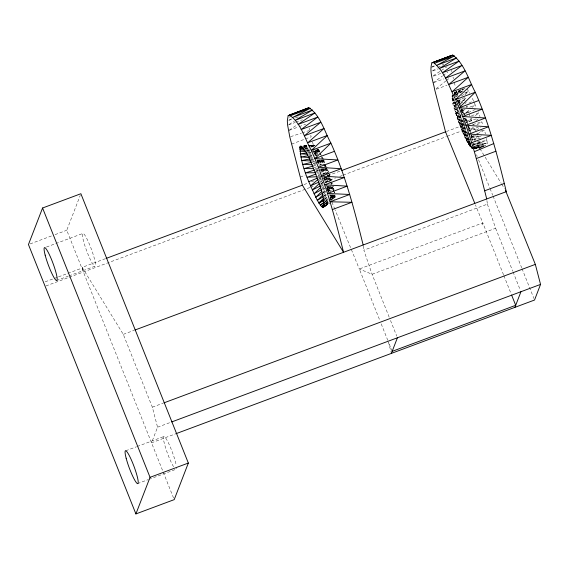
<?xml version="1.0" encoding="UTF-8"?>
<svg xmlns="http://www.w3.org/2000/svg" width="569" height="569" viewBox="0 0 569 569"><rect width="100%" height="100%" fill="white"/><g stroke="black" fill="none" stroke-linecap="round" stroke-linejoin="round"><path stroke-width="0.43" stroke-dasharray="2.85 2.13" d="M332.637 194.648L335.049 198.247L334.956 194.918L329.856 198.481M465.222 127.47L461.175 128.694L472.59 148.658C464.916 141.617 462.369 130.329 458.216 121.012C455.84 112.47 451.11 103.508 452.398 94.525M313.391 146.261L310.866 146.475L313.526 146.254L313.811 145.38L315.02 145.266L310.83 145.906M482.05 224.954L482.832 222.92L475.442 204.868M173.552 497.996L66.758 230.267L80.257 195.352M105.436 258.675L82.171 267.359L123.288 334.373L152.343 407.184L157.556 427.212L151.539 442.81L174.861 434.119M323.363 194.47L325.788 192.102M323.555 196.113L327.189 192.557M327.794 191.966L333.242 186.639L334.01 189.754L331.67 186.006M322.68 192.578L326.279 189.057M326.876 188.474L330.475 184.953M331.08 184.37L332.275 183.197L329.152 177.855M460.726 98.914L458.322 101.261L460.904 106.41M464.93 94.803L468.543 91.282L467.135 89.105M457.433 100.436L459.766 104.049L467.049 96.936M323.036 190.195L324.871 188.41M324.23 197.713L327.239 194.79M324.223 199.278L327.282 196.305M464.965 103.65L466.196 102.463M322.26 188.047L324.166 186.227M328.619 181.98L331.165 179.555L330.66 178.033M325.269 201.369L327.758 199.022M330.24 196.668L332.111 194.904M321.449 186.781L323.313 185.025M464.069 109.461L462.817 110.628L464.375 114.319L475.364 109.447M466.573 107.136L467.825 105.969M320.994 183.958L324.174 181.027M324.814 180.444L327.353 178.097M320.475 182.535L322.374 180.807M325.454 203.538L329.892 199.513M330.525 198.944L334.956 194.918M460.826 108.459L464.375 114.319L469.461 109.739M472 107.449L475.179 104.589L473.792 101.502M319.579 179.719L320.859 178.602M326.051 204.62L329.942 201.291M330.589 200.736L335.12 196.853L333.747 194.648M318.91 178.694L320.852 177.037M318.114 175.316L320.866 173.076M321.556 172.514L327.068 168.026L326.158 165.757M325.105 206.198L329.081 203.019M436.096 88.736L445.755 81.04M446.445 80.492L449.894 77.747M471.978 118.295L467.313 121.972L468.401 125.066M475.307 115.671L478.636 113.046L478.067 111.616M454.453 92.996L457.199 90.948M315.774 171.532L317.865 169.967M325.148 206.241L329.259 203.176M325.283 206.106L329.423 203.026M454.318 93.266L457.078 91.218M325.255 206.142L329.323 203.126M454.787 93.245L457.519 91.225M325.888 204.819L328.669 202.77M325.475 205.281L328.896 202.77M433.045 82.861L442.248 76.146M442.959 75.627L447.91 72.014M454.389 94.141L460.662 89.561M454.446 93.039L457.17 91.054M453.294 95.564L462.86 88.664L462.967 90.684L454.09 96.922M476.182 120.415L478.237 118.935M325.624 203.489L329.835 200.459M330.539 199.954L332.652 198.432L333.534 199.186L330.745 194.698M325.553 203.709L328.285 201.753M331.023 199.79L335.12 196.853L333.662 194.669M454.617 95.535L465.186 87.996M458.137 109.028L452.042 98.359L453.408 97.399M324.757 202.038L329.131 198.986M325.184 201.582L329.458 198.624M330.169 198.126L331.592 197.137L332.652 198.432L331.094 199.257M454.517 93.06L457.341 91.104M455.712 96.958L458.571 94.995M289.201 130.152L296.421 125.272M325.895 205.039L329.373 202.699M459.553 112.506L452.348 100.606L453.813 99.625M324.344 199.385L328.74 196.461M329.472 195.971L330.938 194.996M324.6 199.157L328.932 196.291M433.294 75.784L440.555 70.997M441.281 70.513L447.092 66.68M461.303 96.033L468.543 91.282L469.695 93.302M470.776 132.506L469.902 129.604L473.401 127.314M476.9 125.016L481.801 121.809L482.974 125.386M454.332 93.373L459.24 90.172M455.1 101.915L452.896 103.323L461.495 117.534M323.69 196.241L326.634 194.385M323.91 196.255L326.108 194.875M464.197 97.619L458.322 101.261L456.957 98.885M454.211 93.942L461.416 89.539M289.13 124.369L294.315 121.24M325.959 203.773L328.228 202.4M456.594 104.618L453.621 106.382L463.685 123.004M457.334 104.177L464.759 99.767L464.261 97.683M432.604 70.72L437.077 68.088M437.824 67.654L443.784 64.148M323.135 192.948L326.108 191.198M453.685 94.646L463.6 88.835M322.822 192.727L326.542 190.551M327.289 190.117L333.242 186.639M476.338 130.109L480.919 127.435M457.625 100.5L459.766 104.049L462.761 102.32M457.547 108.11L454.546 109.753L465.862 128.445M322.303 189.285L324.579 188.047M322.495 188.453L323.996 187.642M330.774 184.007L332.275 183.197M456.772 105.023L451.928 96.545L462.967 90.684M468.884 103.153L473.451 100.727L471.722 97.135M325.646 202.151L330.312 199.669M288.832 120.137L292.63 118.124M431.651 67.121L435.47 65.15M474.262 135.401L471.914 136.61L472.91 141.005M477.391 133.793L484.432 130.173L485.471 133.992M455.399 95.13L462.441 91.517M321.485 185.394L323.021 184.626M467.825 134.704L455.62 113.345L459.432 111.467M460.193 111.09L463.998 109.205M465.136 109.497L462.817 110.628L461.921 109.141M469.774 107.228L475.179 104.589L476.353 107.363M320.482 184.761L324.302 182.905M325.063 182.528L331.165 179.555L330.233 178.061M325.212 200.06L329.195 198.232M329.992 197.87L331.592 197.137L330.262 194.868M453.649 97.626L457.682 95.805M319.878 181.646L322.225 180.586M460.719 115.415L456.864 117.143L469.638 139.497M461.487 115.066L468.429 111.965L467.732 109.831M464.532 93.053L468.543 91.282M481.466 135.763L472.647 139.661L470.755 136.738M319.074 180.501L322.936 178.808M323.711 178.467L326.805 177.108M318.32 177.77L320.71 176.803M462.135 119.462L458.216 121.012L470.862 143.146M462.917 119.149L465.271 118.217M471.459 115.891L478.636 113.046L480.008 116.716M318.306 175.835L321.449 174.619M322.239 174.313L328.533 171.888L327.652 169.569M289.109 117.164L290.745 116.56M288.938 120.336L292.21 119.12M295.482 117.897L300.382 116.069M431.7 67.213L435.79 65.684M432.753 70.983L438.471 68.856M288.462 124.96L294.998 122.527M295.816 122.221L302.352 119.782M433.478 76.139L440.833 73.394M289.294 130.329L298.284 126.979M299.102 126.674L305.638 124.241M433.863 82.555L443.671 78.899M436.345 89.226L446.971 85.265M291.563 144.106L304.635 139.227M305.453 138.928L311.172 136.795L310.774 135.187M30.114 243.923L51.765 235.851M55.101 234.613L66.758 230.267M46.452 247.031L83.095 233.368M452.348 100.606L454.83 99.682M300.254 177.037L305.155 175.209M315.774 171.248L318.227 170.337M327.787 175.7L341.051 170.757M304.002 184.569L308.092 183.04M311.357 181.824L314.629 180.608M319.529 178.78L321.165 178.168M446.352 131.539L464.325 124.839M45.221 281.811L57.711 277.153M58.543 276.847L81.865 268.155M56.502 280.545L68.166 276.2M68.998 275.887L94.81 266.264A17.554 2.482 69.6 0 0 88.579 242.316A17.554 2.482 69.6 0 0 83.472 240.865A17.554 2.482 69.6 0 0 94.81 266.264M45.918 285.965L309.849 187.542M310.681 187.229L313.178 186.298M320.667 183.503L335.653 177.919M339.821 176.362L342.318 175.43M343.15 175.124L446.388 136.624M447.22 136.311L465.534 129.483M123.288 334.373L134.092 330.347M389.189 317.153L372.076 274.279L363.847 250.175L487.384 204.143L486.822 199.826M487.384 204.143L495.62 228.261L372.076 274.279L359.316 268.973L335.098 209.876M152.343 407.184L163.168 403.144M157.556 427.212L170.885 422.241M125.777 450.748L136.375 446.793M137.193 446.487L164.1 436.451M137.492 483.636L148.096 479.681M148.907 479.383L175.814 469.347A17.554 2.482 69.5 0 0 176.504 467.562M317.623 173.488L319.237 172.912M476.232 118.864L467.313 121.972L465.051 118.231M463.643 123.501L459.66 124.881L470.976 144.682M464.439 123.231L471.609 120.749L472.462 122.89M316.677 171.518L319.87 170.444M320.674 170.174L325.468 168.566M290.624 136.688L301.335 133.118M302.16 132.84L308.754 130.642M315.39 169.761L317.843 168.986M472.775 124.583L481.801 121.809M473.28 143.103L473.493 144.618L486.922 140.55L486.31 137.47M466.025 127.228L468.458 126.496M469.802 141.34L467.213 141.724L469.816 146.027L471.516 145.522M472.362 145.266L481.694 142.492L484.347 146.283L471.843 148.324L465.762 138.928L468.315 138.473M314.173 167.549L316.613 166.838M306.748 150.259L309.308 149.533M313.256 166.056L315.745 165.373M468.01 126.681L469.902 129.604L478.216 127.413M313.27 163.282L316.57 162.464M317.395 162.257L324.01 160.622L325.24 163.516M312.082 162.236L315.432 161.44M456.871 105.635L453.621 106.382L463.756 122.043M457.682 105.45L460.122 104.895M480.236 131.133L484.432 130.173M472.54 147.072L483.102 144.668L472.306 145.771M305.297 148.331L310.197 147.279M311.015 147.101L312.651 146.745M481.175 147.62L471.843 148.324L464.254 135.771L467.597 135.052M310.71 159.69L314.067 158.986M311.087 158.68L312.779 158.338M476.153 135.792L471.914 136.61L470.947 135.116M485.656 145.465L473.479 147.727L482.953 146.951M471.715 137.862L478.508 136.638L480.158 139.803M309.031 156.233L314.145 155.344M314.998 155.202L317.552 154.754M309.422 155.543L311.983 155.117M457.874 109.205L454.546 109.753L464.674 125.415M480.336 138.431L472.647 139.661L470.833 136.674M304.131 146.937L309.991 146.041M308.284 153.075L312.609 152.456M313.476 152.336L319.536 151.468L318.199 149.185M307.964 152.755L312.253 152.158M477.469 141.781L486.922 140.55L487.356 144.462M468.579 144.113L481.694 142.492L480.926 141.148M306.727 150.365L309.301 150.067M306.798 150.529L310.304 150.116M473.493 144.618L487.27 143.089L473.6 146.439L485.67 145.308M468.223 134.163L455.62 113.345L459.894 112.882M460.748 112.79L468.429 111.965L469.973 116.353M474.297 148.481L481.139 147.748M469.816 146.027L471.473 145.856M305.333 148.516L310.325 148.025M304.017 146.062L309.166 145.557M310.027 145.472L314.316 145.052L310.048 145.365M304.835 148.495L308.284 148.16M469.766 141.859L467.213 141.724L470.919 147.442L484.347 146.283M304.138 147.051L310.027 146.546M304.052 147.051L310.084 146.546M303.505 146.162L315.02 145.266M474.013 148.424L480.869 147.897M304.066 145.813L309.195 145.429M474.297 148.537L479.418 148.168M474.027 148.431L479.262 148.111M461.231 116.88L456.864 117.143L468.102 135.707M318.121 176.66L320.66 176.525M303.284 145.927L309.422 145.607M310.297 145.557L313.811 145.38M474.318 147.705L481.011 147.563M316.641 172.677L318.341 172.649M303.433 146.382L307.644 146.333M311.001 146.29L313.526 146.254M464.781 124.938L459.66 124.881L470.805 143.303M315.247 168.687L317.808 168.716M304.031 147.485L308.313 147.563M465.513 128.85L461.175 128.694L471.374 145.557M468.984 128.971L475.058 129.184L476.104 131.517M313.981 164.797L315.688 164.861M304.892 149.206L309.244 149.384M313.355 163.758L323.804 164.171M311.158 160.999L314.565 161.162M306.748 150.821L311.862 151.084M312.715 151.126L319.536 151.468L318.263 149.419M467.106 132.556L462.704 132.321L471.843 148.324M477.434 142.264L481.694 142.492M306.904 151.546L310.439 151.731M311.321 151.781L313.967 151.916L316.385 155.529M310.752 159.91L316.058 160.195M316.94 160.245L324.01 160.622L322.552 158.445M309.095 153.466L310.788 153.566M314.18 153.765L317.573 153.964M464.254 135.771L467.604 135.977M470.961 136.183L478.508 136.638M469.148 139.135L465.762 138.928L470.919 147.442M469.994 139.185L475.926 139.547M308.654 154.334L311.179 154.483M309.017 156.432L313.22 156.681M310.226 157.528L312.772 157.677M330.376 195.338L331.592 197.137L329.465 193.723M318.178 149.434L319.536 151.468M317.189 149.348L321.983 156.511M316.72 149.732L318.668 152.634M315.93 149.853L318.334 153.452M322.659 159.925L325.063 163.523L321.321 157.449M313.939 148.381L317.829 154.206M321.72 160.024L324.152 163.659M324.636 164.391L326.101 166.575M314.572 151.005L317.459 155.323M320.831 160.366L325.639 167.563M326.122 168.289L328.533 171.888L323.96 164.548M319.28 159.861L322.175 164.199M325.07 168.531L328.455 173.588M328.932 174.313L329.899 175.757L328.804 172.663M324.458 177.393L327.353 181.724M330.248 186.056L332.666 189.669M333.149 190.387L334.593 192.557L334.152 190.451M323.412 177.656L326.777 182.692M329.181 186.283L332.068 190.601M324.906 181.575L325.881 183.026M328.313 186.668L330.745 190.302M325.895 184.555L330.233 191.042M326.983 187.478L329.408 191.113M331.834 194.74L334.259 198.375L331.926 194.57M327.054 188.659L328.967 191.533M331.371 195.117L334.245 199.427L331.478 194.975M460.926 115.735L452.896 103.323L464.759 99.767L465.385 102.057M468.586 129.504L470.513 132.492M455.62 113.345L466.025 129.426M317.751 149L319.586 151.944M317.346 149.007L319.202 151.994M319.671 152.741L321.065 154.988M317.089 149.498L319.394 153.21M321.698 156.916L323.085 159.142M316.627 149.903L318.505 152.926M315.859 150.01L318.199 153.765M321.933 159.768L324.266 163.523M324.735 164.27L326.137 166.525M315.283 150.593L317.566 154.263M321.222 160.138L323.505 163.808M314.536 151.062L316.862 154.804M320.127 160.038L322.915 164.526M325.248 168.275L328.505 173.509M328.967 174.256L329.899 175.757M316.293 155.65L313.967 151.916L313.604 149.562M319.081 160.138L321.869 164.619M324.195 168.353L327.915 174.327M328.377 175.074L329.771 177.315M317.808 159.939L321.072 165.195M322.943 168.189L326.677 174.192M327.139 174.946L328.541 177.194M329.01 177.948L331.343 181.696M317.153 160.785L319.913 165.216M322.21 168.908L324.97 173.346M327.723 177.777L330.02 181.468M330.482 182.208L331.862 184.42M320.937 168.751L324.202 174M326.073 177.002L329.337 182.251M320.191 169.398L323.441 174.626M323.903 175.373L328.093 182.101M330.881 186.582L332.737 189.569M333.199 190.316L334.593 192.557L331.023 186.447M323.782 176.959L327.04 182.194M329.835 186.682L332.161 190.43M323.697 178.495L326.442 182.898M328.726 186.568L331.464 190.978M327.573 186.241L330.845 191.49M333.178 195.245L335.049 198.247M326.762 186.269L330.048 191.554M327.324 188.303L329.174 191.269M328.42 190.964L326.094 187.222L328.711 191.71M330.354 194.747L332.652 198.432L330.461 194.698M471.623 135.088L479.482 147.912M479.944 148.665L501.232 183.36M501.694 184.114L504.468 188.638M457.263 100.557L459.944 104.988M452.938 96.737L452.049 95.258L452.924 96.787M461.416 110.735L463.643 114.419M451.928 96.545L456.004 103.273M452.042 98.359L457.433 107.271M465.072 119.895L468.223 125.095M468.102 126.631L469.902 129.604L468.671 125.834M467.832 127.997L470.542 132.485M470.997 135.095L471.914 136.61L470.997 133.231M469.525 139.711L458.216 121.012L471.609 120.749L470.52 117.819M472.59 148.658L462.704 132.321L475.058 129.184L474.183 127.107M317.658 149.028L320.276 153.502M316.2 155.735L313.967 151.916L314.536 154.69M318.882 160.309L321.563 164.889M323.789 168.701L326.919 174.043M327.367 174.804L328.704 177.094M317.658 160.01L320.774 165.337M322.552 168.381L325.667 173.709M327.893 177.507L331.016 182.834M317.097 160.871L319.764 165.43M321.549 168.474L324.664 173.794M326.883 177.592L329.558 182.151M332.225 186.717L334.01 189.754M320.738 168.879L323.868 174.228M325.653 177.279L328.334 181.867M327.602 190.316L328.484 191.838M457.739 100.5L459.766 104.049M458.906 103.778L459.773 105.301M461.95 109.106L462.817 110.628L461.9 108.572M461.295 108.928L464.375 114.319M461.523 110.5L463.699 114.298M465.136 118.153L467.313 121.972L465.869 118.103M464.261 118.132L467.348 123.523M468.159 126.553L469.902 129.604M327.957 190.999L329.038 193.04M476.808 133.075L477.832 135.216M322.459 157.229L323.391 159.263M330.056 197.564L334.764 209.051M476.573 154.761L477.235 156.411M478.55 159.711L489.745 187.777M490.08 188.602L492.711 195.203M493.039 196.028L521.695 267.843M522.022 268.668L533.878 298.384M495.62 228.261L512.719 271.114M513.046 271.939L520.279 290.069M503.544 274.827L482.832 222.92L359.316 268.973L379.914 320.617M503.871 275.652L511.431 294.6M390.505 320.454L396.757 336.123M381.223 323.896L387.759 340.29M392.176 351.358L388.414 341.926L391.394 353.392M472.747 123.601L473.308 125.031M331.165 179.555L331.606 181.013M466.544 106.054L467.042 107.697M312.509 141.859L313.619 146.084M314.956 151.148L316.072 155.373M317.41 160.437L318.526 164.661M82.171 267.359L83.394 271.989M454.325 82.519L455.428 86.808M456.53 91.097L457.853 96.239M458.742 99.667L460.285 105.67M461.167 109.099L461.829 111.673M453.024 77.1L453.393 78.65M309.088 128.018L309.579 130.365M451.601 70.2L451.907 71.73M363.271 245.851L363.847 250.175M173.559 466.722A17.554 2.482 69.5 0 1 164.185 442.782A17.554 2.482 69.5 0 1 167.364 440.84A17.554 2.482 69.5 0 1 176.184 465.122"/><path stroke-width="0.85" d="M363.157 244.983C354.53 210.423 345.582 175.707 330.909 143.125C324.33 131.297 320.582 115.443 308.882 107.712L288.127 115.756L287.309 120.948L287.644 125.265L289.799 136.965L302.374 185.174L343.548 252.295L506.318 191.653C498.06 157.919 489.475 124.049 475.257 92.235C468.579 79.717 464.51 63.82 452.775 55.079L431.907 62.825C429.076 71.616 433.215 81.097 434.709 89.831L445.534 131.844L474.766 203.225M391.394 353.392L397.411 337.766M520.934 291.719L514.924 307.345M505.393 190.146L535.337 264.379L540.55 284.408L534.533 300.034L175.693 433.806M42.575 208.005L28.45 244.542L135.906 513.921L174.206 499.639L188.339 463.052L80.883 193.723L42.575 208.005L150.038 477.334L135.906 513.921M322.758 195.06L317.317 200.402L321.407 206.526L323.22 207.649L323.782 207.258C324.735 195.146 318.69 183.41 315.077 172.051C310.823 163.367 308.398 152.25 300.652 146.069L300.069 146.425C300.197 165.33 309.458 183.467 317.317 200.402L323.178 196.718M321.812 191.383L315.688 197.336L322.388 193.389M324.408 200.423L318.825 202.984L323.633 198.304M486.708 198.965C478.977 168.175 471.537 137.143 459.133 107.818L475.257 92.235L455.648 99.547C448.969 87.029 444.901 71.132 433.165 62.391L431.907 62.825M332.303 209.598L351.912 202.287L330.12 201.782L349.729 194.47L327.566 193.46L347.175 186.148L324.7 184.833L344.316 177.521L321.577 176.034L341.194 168.723L318.263 167.265L337.879 159.953L314.806 158.637L330.909 143.125L311.3 150.436C304.721 138.616 300.973 122.755 289.265 115.023L308.882 107.712L290.873 115.543L310.489 108.231L292.921 117.321L312.53 110.009L295.325 120.251L314.934 112.939L298.092 124.412L317.701 117.1L301.115 129.568L320.731 122.257L304.394 135.771L324.003 128.459L307.801 142.755L327.41 135.436L311.3 150.436C325.973 183.019 334.921 217.742 343.548 252.295L134.924 330.041M320.824 187.372L313.981 193.823L321.549 189.697M319.209 183.687L312.253 190.025L320.71 185.779M318.263 179.249L310.489 185.899L319.095 182.002M324.494 205.843L322.41 207.372L324.501 205.971M324.92 203.994L321.407 206.526L324.444 204.691M324.472 202.073L320.205 205.039L324.871 202.564M318.825 202.984L323.882 199.634M305.404 109.518L307.737 108.444L288.127 115.756M443.685 58.998L451.516 55.513L433.165 62.391L452.775 55.079L434.865 63.18L454.482 55.869L436.985 65.207L456.594 57.896L439.481 68.415L459.091 61.103L442.305 72.789L461.914 65.478L445.392 78.188L465.008 70.876L448.699 84.561L468.308 77.249L452.142 91.73L471.751 84.418L455.648 99.547L459.133 107.818L482.185 109.191L462.576 116.503L485.478 118.003L465.862 125.315L488.543 126.773L468.934 134.085L491.346 135.351L471.729 142.663M474.418 151.646L493.807 143.552M308.782 181.646L317.53 178.097M314.806 158.637L334.416 151.326M459.133 107.818L478.749 100.507M341.884 170.451L445.534 131.844M106.268 258.369L302.374 185.174M476.296 158.545L495.905 151.233M484.589 190.828L504.198 183.517M164 402.838L535.337 264.379M171.717 421.935L540.55 284.408M392.176 351.358L515.699 305.311L511.759 295.425M150.038 477.334L188.339 463.052M316.001 174.064L307.118 177.251L317.274 176.703M314.572 170.024L305.567 172.876L315.788 172.699M313.256 166.056L304.131 168.566L313.533 168.666M311.243 162.428L302.857 164.405L312.267 164.74M310.24 158.843L301.783 160.536L311.158 160.999M307.715 155.828L300.894 156.966L309.38 157.471M307.104 152.869L300.24 153.822L307.815 154.284M305.005 150.565L299.842 151.169L306.022 151.496M303.974 148.58L299.664 149L304.017 149.178M303.192 147.122L299.742 147.414L303.17 147.471M301.79 146.29L300.069 146.425L301.755 146.404M126.154 458.244A17.554 2.482 69.5 0 0 137.492 483.636A17.554 2.482 69.5 0 0 131.261 459.688A17.554 2.482 69.5 0 0 126.154 458.244M45.164 255.147A17.554 2.482 69.6 0 0 56.502 280.545A17.554 2.482 69.6 0 0 50.271 256.598A17.554 2.482 69.6 0 0 45.164 255.147"/></g></svg>
